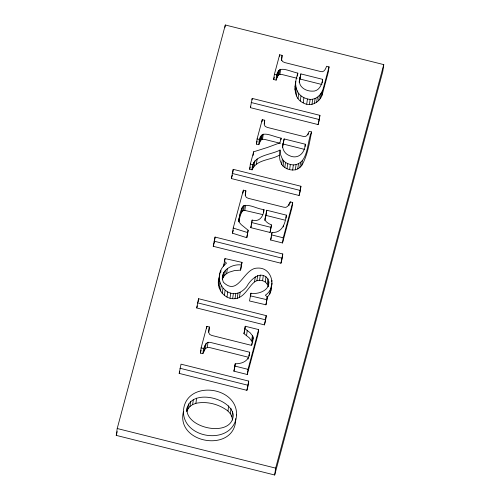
<?xml version="1.0" encoding="UTF-8"?>
<svg xmlns="http://www.w3.org/2000/svg" width="500" height="500" viewBox="0 0 500 500"><rect width="100%" height="100%" fill="white"/><g stroke="black" fill="none" stroke-linecap="round" stroke-linejoin="round"><path stroke-width="0.75" d="M282.113 55.381L281.663 59.837L282.606 61.562L284.719 62.556L320.325 71.456C323.95 72.931 325.656 68.994 326.575 66.263L329.044 66.875L328.312 72.031L322.725 92.869C321.231 101.6 311.238 107.688 303.181 102.881C291.825 97.319 294.794 82.863 297.831 73.144C285.225 70.013 276.575 63.7 276.131 80.125L273.663 79.506L274.394 74.35L279.644 54.769L282.113 55.381L281.381 60.538M294.969 89.844L295.831 81.506M238.775 221.919C239.375 216.438 240.081 210.5 243.306 205.9C250.044 203.769 257.206 209.188 263.956 209.55L263.538 212.494M224.306 261.163L226.475 263.181C207.444 278.5 230.25 306.737 246.706 286.7C250.406 279.456 260.938 269.681 267.931 278.931C272.438 289.125 259.206 294.837 250.931 293.212L249.5 300.969L265.944 304.806L267.369 297.081L265.356 295.175C277.188 287.606 272 266.837 257.225 268.113C243.519 268.194 238.556 296.988 223.406 282.25C218.606 271.369 231.781 263.544 241.319 264.975L242.019 262.369L225 258.594L223.575 266.319L224.262 263.744M187.262 407.212C182.669 427.994 232.669 438.969 233.256 414.9C230.763 397.069 188.331 387.725 186.737 410.894M116.237 435.387L117.212 428.519L225.319 25L383.762 64.612L382.788 71.481L274.681 475L116.237 435.387L117.25 431.613M224.994 27.287L225.319 25M179.194 373.4L181.019 364.162L248.719 381.094L247.987 386.244L246.894 390.325L179.194 373.4L179.737 371.356M196.725 307.956L198.556 298.719L266.256 315.644L265.525 320.794L264.425 324.881L196.725 307.956L197.275 305.912M198.137 301.663L198.556 298.719M186.794 411.7L187.869 409.062L188.6 403.913M187.869 409.062L189.938 406.488L190.669 401.337M213.244 246.3L215.075 237.069L282.775 253.994L282.038 259.144L280.944 263.231L213.244 246.3L214.338 242.219M214.65 240.012L215.075 237.069M189.938 406.488L192.638 404.594L193.369 399.438M249.175 355.919L249.7 352.238L210.231 342.369L208.006 342.294L206.106 343.5L205.375 348.65L202.844 353.681L200.375 353.062L201.106 347.912L206.881 326.362L209.35 326.981L208.612 332.131M202.844 353.681L203.575 348.531L206.106 343.5M192.638 404.594L195.888 403.312L196.625 398.162M206.562 328.569L206.881 326.362M204.062 350.913L204.8 345.763M205.375 348.65L207.275 347.444L208.006 342.294M231.388 178.575L233.219 169.338L300.919 186.262L300.188 191.412L299.094 195.5L231.388 178.575L232.3 175.169M232.694 173.012L233.219 169.338M268.881 281.712L268.15 286.863C267.306 280.669 259.231 278.481 254.544 281.913C248.412 286.938 245.294 295.725 237.256 298.294C225.231 301.444 214.894 288.206 219.331 276.931M219.913 273.688L218.594 282.087M218.612 285.194L219.344 280.044M220.675 272.906L220.987 270.7M219.231 288.163L219.963 283.012M224.581 261.537L225 258.594M220.45 291L221.188 285.844M222.244 278.769L222.769 275.087M222.294 279.569L223.081 277.538L223.819 272.387M223.081 277.538L224.644 275.35L225.375 270.2M222.194 293.519L222.925 288.369M224.644 275.35L226.631 273.612L227.362 268.463M238.981 220.45L239.481 222.544L241.175 224.587L248.144 230.238L246.788 237.7L232.488 233.2L233.219 228.05L243.369 190.162L245.837 190.781L245.206 195.194M250.387 107.656L252.219 98.419L319.919 115.35L319.181 120.5L318.087 124.581L250.387 107.656L250.756 106.294M252.006 99.894L252.219 98.419M224.369 295.556L225.1 290.4M226.981 297.1L227.719 291.95M238.738 220.744L239.156 217.8M238.744 221.469L239.8 214.838M242.95 193.106L243.369 190.162M239.069 219.988L241.112 213.119L241.844 207.969M230.031 298.163L230.769 293.012M241.112 213.119L242.575 211.05L243.306 205.9M242.575 211.05L243.581 210.556L244.312 205.406M252.094 169.85C251.525 154.994 270.5 155.25 280.044 150.056L279.312 155.213C270.75 160.269 256.344 159.362 252.094 169.85L249.625 169.231L250.356 164.081L253.65 151.794L267.587 147.406L279.9 142.85L281.15 138.188C268.831 135.488 259.144 127.987 258.831 144.7L256.363 144.081L257.094 138.931L262.262 119.637L264.731 120.25L264.206 123.931M243.581 210.556L244.825 210.413L245.556 205.263M232.656 298.637L233.388 293.481M253.125 155.475L253.65 151.794M252.931 167.831L253.663 162.675M235.031 298.675L235.769 293.525M254.188 165.912L254.919 160.763M226.631 273.612L228.956 272.262L234.431 270.594L240.588 270.125L241.319 264.975M261.95 121.844L262.262 119.637M242.019 262.369L240.588 270.125M237.256 298.294L237.987 293.137M256.413 164.05L257.144 158.9M258.831 144.7L259.725 142.319L260.462 137.162M246.788 237.7L248.144 230.238M259.725 142.319L260.725 140.406L261.456 135.25M260.725 140.406L261.575 139.594L262.306 134.444M239.412 297.488L240.15 292.337M261.575 139.594L262.538 139.244L263.269 134.094M285.969 218.106L286.388 215.162L266.775 210.256L264.931 219.144L266.081 221.575L268.45 223.456L271.456 224.913L270.075 232.475L250.781 227.65L252.156 220.087C259.462 222.456 263.706 216.088 263.956 209.55M251.531 224.506L251.737 223.031M251.95 221.556L252.156 220.087M232.519 420.056L231.887 416.706L230.312 413.694L227.956 411.019L228.688 405.869M244.669 328.5L250.162 332.794L252.394 335.6L253.056 336.962L252.319 342.113L249.425 337.944L243.938 333.656L245.269 326.25L258.656 329.6L257.925 334.75L247.275 374.5L233.888 371.156L235.219 363.781C242.862 363.85 249.438 360.575 249.7 352.238M234.481 368.938L235.219 363.781M279.431 56.238L279.644 54.769M276.131 80.125L277.094 77.5L277.825 72.344M277.094 77.5L278.094 75.569L278.825 70.419M230.312 413.694L231.044 408.544M278.094 75.569L278.944 74.756L279.681 69.606M278.944 74.756L279.913 74.394L280.644 69.244M231.887 416.706L232.619 411.55M244.537 331.406L244.75 329.931M244.956 328.462L245.269 326.25M250.512 296.156L250.931 293.212M246.562 335.412L247.294 330.256M254.544 281.913L255.281 276.756M264.662 220.556L266.044 215.406L266.775 210.256M256.919 280.694L257.65 275.544M248.069 359.094L248.275 357.619M259.575 280.25L260.306 275.1M248.988 355.575L249.2 354.1M251.663 340.75L252.394 335.6M247.275 374.5L248.006 369.35L258.656 329.6M280.938 139.656L281.15 138.188M251.825 344.994L253.056 336.962M252.438 342.506L252.644 341.031M252.55 342.562L253.175 338.144M246.894 390.325L248.719 381.094M262.594 280.637L263.325 275.481M270.075 232.475L271.456 224.913M282.381 147.562L284.137 138.931L305.319 144.225L305 146.438M282.469 147.594L284.137 138.931M245.837 190.781L245.35 195.637L246.325 197.406L248.337 198.337L283.806 207.206L285.938 207.362L287.775 206.244L290.244 201.881L292.712 202.5L291.975 207.65L282.519 242.963L270.625 239.994L272.006 232.425C282.137 233.263 285.319 223.287 286.388 215.162M271.481 236.106L272.006 232.425M264.731 120.25L264.281 124.706L265.231 126.431L267.337 127.425L303.012 136.344C306.525 137.769 308.188 133.975 309.137 131.356L311.606 131.969C309.294 143.331 307.556 155.556 301.644 165.675C300.006 167.662 297.844 169.169 295.344 169.819C290.269 170.688 284.456 168.738 281.637 164.269L282.369 159.113L280.706 154.994L280.044 150.056M265.275 281.881L266.006 276.731M283.012 166.088L283.744 160.931L282.369 159.113M267.194 284.088L267.931 278.931M297.413 76.087L297.831 73.144M284.788 167.594L285.519 162.444L283.744 160.931M295.381 92.938L296.119 87.788L295.706 84.688M265.944 304.806L267.369 297.081M296.381 95.925L297.119 90.775L296.119 87.788M264.425 324.881L266.256 315.644M299.219 81.875L300.856 73.9L322.663 79.35L322.137 83.031M299.981 77.181L299.244 82.331L300.856 73.9M286.981 168.787L287.719 163.631L285.519 162.444M266.712 298.075L269.775 293.925L270.506 288.769M271.75 281.756L271.962 280.287M297.994 98.681L298.731 93.531L297.119 90.775M269.775 293.925L270.831 291L272.038 283.075M289.613 169.656L290.35 164.506L287.719 163.631M300.262 101.031L301 95.881L298.731 93.531M283.344 226.938L283.55 225.463M292.631 170.094L293.363 164.944C308.969 164.037 306.688 141.738 311.606 131.969M282.519 242.963L283.25 237.812L292.712 202.5M303.181 102.881L303.913 97.725L301 95.881M288.988 205.581L289.2 204.112M280.944 263.231L282.775 253.994M290.031 203.356L290.244 201.881M295.344 169.819L296.075 164.669M306.725 104.138L307.456 98.987L303.913 97.725M297.744 168.938L298.475 163.787M299.825 167.544L300.562 162.394M309.419 104.55L310.15 99.394C316.863 99.738 322.038 93.837 323.462 87.719L329.044 66.875M301.644 165.675L302.375 160.519M311.969 104.388L312.7 99.237M299.094 195.5L300.919 186.262M308.012 134.931L308.219 133.456M314.375 103.669L315.106 98.513M316.637 102.381L317.369 97.225M318.663 100.606L319.394 95.456M320.35 98.431L321.087 93.281M321.706 95.85L322.438 90.7M318.087 124.581L319.919 115.35M274.681 475L275.656 468.131L383.762 64.612M183.431 411.587C175.456 444.244 235.837 453.406 235.744 418.644M209.35 326.981L208.725 332.488L209.613 334.375L211.756 335.444L251.537 345.387L252.031 343.519M270.831 291L271.25 286.137M283.012 143.144C281.481 148.131 284.394 153.713 289.219 155.55C298.044 159.913 304.913 152.994 305.319 144.225M295.1 86.656L295.731 83.413M200.375 353.062L201.169 350.094M232.488 233.2L233.281 230.231M249.625 169.231L250.206 167.062M256.363 144.081L257.156 141.113M273.663 79.506L274.269 77.244M250.781 227.65L251.262 225.844M233.888 371.156L234.288 369.675M243.938 333.656L244.338 332.156M270.625 239.994L271.269 237.581M322.663 79.35C322.025 84.987 318.669 91.825 312.006 91.15C305.994 91.213 298.825 87.206 299.425 80.4M195.888 403.312C206.919 401.006 219.081 404.181 227.956 411.019M207.275 347.444L209.5 347.519L248.219 357.2M279.913 74.394L282.15 74.556L297.1 78.294M262.538 139.244L264.769 139.425L280.419 143.338M290.35 164.506L293.363 164.944M307.456 98.987L310.15 99.394M244.825 210.413L262.488 214.519M250.231 295.819L266.681 299.656M300.125 79.05L321.925 84.506M274.394 74.35L276.863 74.969M251.125 102.506L318.825 119.431M283.406 144.088L304.581 149.381M257.094 138.931L259.562 139.55M250.356 164.081L252.825 164.7M232.125 173.419L299.825 190.344M266.044 215.406L284.9 220.125M251.513 222.5L270.812 227.325M271.356 234.838L283.25 237.812M213.975 241.15L281.681 258.075M197.463 302.8L265.163 319.731M201.106 347.912L203.575 348.531M234.619 366L248.006 369.35M179.925 368.25L247.625 385.175M117.212 428.519L275.656 468.131M233.219 228.05L247.519 232.55M281.637 164.269L279.975 160.144L279.312 155.213M236.562 414.969C234.5 446.025 182.537 440.119 183.456 410.894C185.469 379.762 237.537 385.694 236.562 414.969"/></g></svg>
